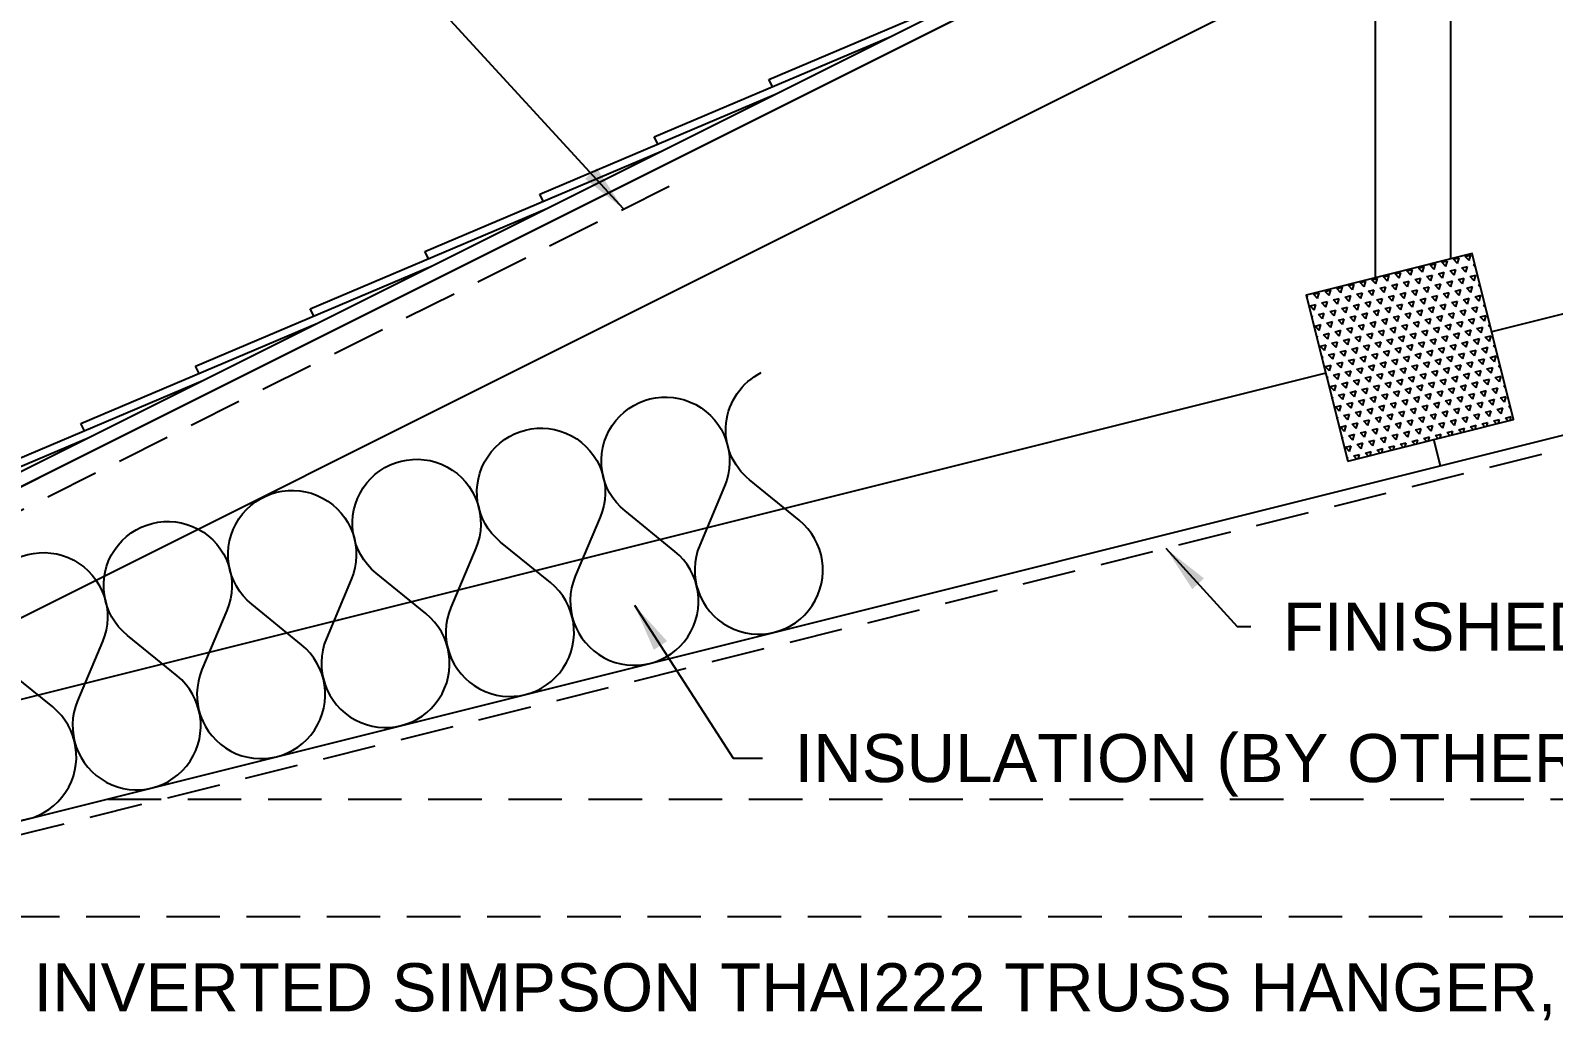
# Model space of a CAD drawing. Header units: inches. Extents: x -1316 to 22433, y -200 to 8737.
# Drawn here: x 50.6 to 121.8, y -27.1 to 19.3 of the extents above; entities that cross this region are included whole.
import ezdxf

# ---------------------------------------------------------------- set-up
doc = ezdxf.new("R2010")
doc.units = ezdxf.units.IN
doc.header["$LTSCALE"] = 10
doc.header["$MEASUREMENT"] = 0
doc.linetypes.add('HIDDEN', pattern=[0.375, 0.25, -0.125])
doc.layers.get('0').update_dxf_attribs({"linetype": 'CONTINUOUS'})
for name, color, linetype in [('S-HATCH', 5, 'CONTINUOUS'), ('S-PLATE', 190, 'CONTINUOUS'), ('S-ROOF', 2, 'CONTINUOUS'), ('S-TXT', 222, 'CONTINUOUS')]:
    doc.layers.add(name, color=color, linetype=linetype)
doc.styles.add('style1', font='arial.ttf')
doc.dimstyles.new('1-2', dxfattribs={"dimtxt": 2.25, "dimasz": 2.25, "dimexe": 0.18, "dimexo": 1.5, "dimgap": 1.5, "dimtad": 0, "dimdec": 4, "dimrnd": 0.0625, "dimzin": 0, "dimdsep": 46, "dimlunit": 4, "dimtxsty": 'style1', "dimcen": 0.09, "dimazin": 0, "dimtfac": 1, "dimtdec": 4, "dimtofl": 0, "dimtmove": 0, "dimatfit": 0, "dimfxl": 1, "dimtolj": 1, "dimtzin": 0, "dimarcsym": 0})

# ---------------------------------------------------------------- blocks, each defined once
blk = doc.blocks.new('NP SHINGLES')
for p, q in [((74.713, 38.195), (85.782, 42.891)), ((69.351, 35.514), (80.419, 40.209)), ((74.881, 37.859), (74.713, 38.195)), ((63.988, 32.833), (75.057, 37.528)), ((69.518, 35.178), (69.351, 35.514)), ((58.622, 30.149), (69.69, 34.845)), ((64.156, 32.497), (63.988, 32.833)), ((53.255, 27.466), (64.324, 32.162)), ((58.79, 29.814), (58.622, 30.149)), ((47.889, 24.783), (58.957, 29.478)), ((53.423, 27.131), (53.255, 27.466)), ((42.522, 22.099), (53.591, 26.795)), ((48.056, 24.447), (47.889, 24.783)), ((37.156, 19.416), (48.224, 24.112)), ((42.69, 21.764), (42.522, 22.099)), ((31.789, 16.733), (42.858, 21.429))]:
    blk.add_line(p, q)
blk = doc.blocks.new('*X541')
at = {"color": 0}
for p, q in [((581.556, -94.44), (581.606, -94.354)), ((581.556, -94.354), (581.606, -94.354)), ((582.028, -94.597), (581.887, -94.354)), ((581.887, -94.354), (582.168, -94.354)), ((582.028, -94.597), (582.168, -94.354)), ((582.59, -94.597), (582.449, -94.354)), ((582.449, -94.354), (582.731, -94.354)), ((582.59, -94.597), (582.731, -94.354)), ((583.153, -94.597), (583.012, -94.354)), ((583.012, -94.354), (583.293, -94.354)), ((583.153, -94.597), (583.293, -94.354)), ((583.715, -94.597), (583.574, -94.354)), ((583.574, -94.354), (583.856, -94.354)), ((583.715, -94.597), (583.856, -94.354)), ((584.278, -94.597), (584.137, -94.354)), ((584.137, -94.354), (584.418, -94.354)), ((584.278, -94.597), (584.418, -94.354)), ((584.84, -94.597), (584.699, -94.354)), ((584.699, -94.354), (584.981, -94.354)), ((584.84, -94.597), (584.981, -94.354)), ((585.403, -94.597), (585.262, -94.354)), ((585.262, -94.354), (585.543, -94.354)), ((585.403, -94.597), (585.543, -94.354)), ((585.965, -94.597), (585.824, -94.354)), ((585.824, -94.354), (586.106, -94.354)), ((585.965, -94.597), (586.106, -94.354)), ((586.528, -94.597), (586.387, -94.354)), ((586.387, -94.354), (586.668, -94.354)), ((586.528, -94.597), (586.668, -94.354)), ((587.09, -94.597), (586.949, -94.354)), ((586.949, -94.354), (587.231, -94.354)), ((587.09, -94.597), (587.231, -94.354)), ((587.653, -94.597), (587.512, -94.354)), ((587.512, -94.354), (587.793, -94.354)), ((587.653, -94.597), (587.793, -94.354)), ((588.215, -94.597), (588.074, -94.354)), ((588.074, -94.354), (588.356, -94.354)), ((588.215, -94.597), (588.356, -94.354)), ((588.778, -94.597), (588.637, -94.354)), ((588.637, -94.354), (588.918, -94.354)), ((588.778, -94.597), (588.918, -94.354)), ((589.34, -94.597), (589.199, -94.354)), ((589.199, -94.354), (589.481, -94.354)), ((589.34, -94.597), (589.481, -94.354)), ((581.556, -95.414), (581.606, -95.328)), ((581.556, -95.328), (581.606, -95.328)), ((581.746, -95.084), (581.606, -94.841)), ((581.606, -94.841), (581.887, -94.841)), ((581.746, -95.084), (581.887, -94.841)), ((582.028, -95.572), (581.887, -95.328)), ((581.887, -95.328), (582.168, -95.328)), ((582.028, -95.572), (582.168, -95.328)), ((582.309, -95.084), (582.168, -94.841)), ((582.168, -94.841), (582.449, -94.841)), ((582.309, -95.084), (582.449, -94.841)), ((582.59, -95.572), (582.449, -95.328)), ((582.449, -95.328), (582.731, -95.328)), ((582.59, -95.572), (582.731, -95.328)), ((582.871, -95.084), (582.731, -94.841)), ((582.731, -94.841), (583.012, -94.841)), ((582.871, -95.084), (583.012, -94.841)), ((583.153, -95.572), (583.012, -95.328)), ((583.012, -95.328), (583.293, -95.328)), ((583.153, -95.572), (583.293, -95.328)), ((583.434, -95.084), (583.293, -94.841)), ((583.293, -94.841), (583.574, -94.841)), ((583.434, -95.084), (583.574, -94.841)), ((583.715, -95.572), (583.574, -95.328)), ((583.574, -95.328), (583.856, -95.328)), ((583.715, -95.572), (583.856, -95.328)), ((583.996, -95.084), (583.856, -94.841)), ((583.856, -94.841), (584.137, -94.841)), ((583.996, -95.084), (584.137, -94.841)), ((584.278, -95.572), (584.137, -95.328)), ((584.137, -95.328), (584.418, -95.328)), ((584.278, -95.572), (584.418, -95.328)), ((584.559, -95.084), (584.418, -94.841)), ((584.418, -94.841), (584.699, -94.841)), ((584.559, -95.084), (584.699, -94.841)), ((584.84, -95.572), (584.699, -95.328)), ((584.699, -95.328), (584.981, -95.328)), ((584.84, -95.572), (584.981, -95.328)), ((585.121, -95.084), (584.981, -94.841)), ((584.981, -94.841), (585.262, -94.841)), ((585.121, -95.084), (585.262, -94.841)), ((585.403, -95.572), (585.262, -95.328)), ((585.262, -95.328), (585.543, -95.328)), ((585.403, -95.572), (585.543, -95.328)), ((585.684, -95.084), (585.543, -94.841)), ((585.543, -94.841), (585.824, -94.841)), ((585.684, -95.084), (585.824, -94.841)), ((585.965, -95.572), (585.824, -95.328)), ((585.824, -95.328), (586.106, -95.328)), ((585.965, -95.572), (586.106, -95.328)), ((586.246, -95.084), (586.106, -94.841)), ((586.106, -94.841), (586.387, -94.841)), ((586.246, -95.084), (586.387, -94.841)), ((586.528, -95.572), (586.387, -95.328)), ((586.387, -95.328), (586.668, -95.328)), ((586.528, -95.572), (586.668, -95.328)), ((586.809, -95.084), (586.668, -94.841)), ((586.668, -94.841), (586.949, -94.841)), ((586.809, -95.084), (586.949, -94.841)), ((587.09, -95.572), (586.949, -95.328)), ((586.949, -95.328), (587.231, -95.328)), ((587.09, -95.572), (587.231, -95.328)), ((587.371, -95.084), (587.231, -94.841)), ((587.231, -94.841), (587.512, -94.841)), ((587.371, -95.084), (587.512, -94.841)), ((587.653, -95.572), (587.512, -95.328)), ((587.512, -95.328), (587.793, -95.328)), ((587.653, -95.572), (587.793, -95.328)), ((587.934, -95.084), (587.793, -94.841)), ((587.793, -94.841), (588.074, -94.841)), ((587.934, -95.084), (588.074, -94.841)), ((588.215, -95.572), (588.074, -95.328)), ((588.074, -95.328), (588.356, -95.328)), ((588.215, -95.572), (588.356, -95.328)), ((588.496, -95.084), (588.356, -94.841)), ((588.356, -94.841), (588.637, -94.841)), ((588.496, -95.084), (588.637, -94.841)), ((588.778, -95.572), (588.637, -95.328)), ((588.637, -95.328), (588.918, -95.328)), ((588.778, -95.572), (588.918, -95.328)), ((589.059, -95.084), (588.918, -94.841)), ((588.918, -94.841), (589.199, -94.841)), ((589.059, -95.084), (589.199, -94.841)), ((589.34, -95.572), (589.199, -95.328)), ((589.199, -95.328), (589.481, -95.328)), ((589.34, -95.572), (589.481, -95.328)), ((589.556, -94.971), (589.481, -94.841)), ((589.481, -94.841), (589.556, -94.841)), ((581.746, -96.059), (581.606, -95.815)), ((581.606, -95.815), (581.887, -95.815)), ((581.746, -96.059), (581.887, -95.815)), ((582.309, -96.059), (582.168, -95.815)), ((582.168, -95.815), (582.449, -95.815)), ((582.309, -96.059), (582.449, -95.815)), ((582.871, -96.059), (582.731, -95.815)), ((582.731, -95.815), (583.012, -95.815)), ((582.871, -96.059), (583.012, -95.815)), ((583.434, -96.059), (583.293, -95.815)), ((583.293, -95.815), (583.574, -95.815)), ((583.434, -96.059), (583.574, -95.815)), ((583.996, -96.059), (583.856, -95.815)), ((583.856, -95.815), (584.137, -95.815)), ((583.996, -96.059), (584.137, -95.815)), ((584.559, -96.059), (584.418, -95.815)), ((584.418, -95.815), (584.699, -95.815)), ((584.559, -96.059), (584.699, -95.815)), ((585.121, -96.059), (584.981, -95.815)), ((584.981, -95.815), (585.262, -95.815)), ((585.121, -96.059), (585.262, -95.815)), ((585.684, -96.059), (585.543, -95.815)), ((585.543, -95.815), (585.824, -95.815)), ((585.684, -96.059), (585.824, -95.815)), ((586.246, -96.059), (586.106, -95.815)), ((586.106, -95.815), (586.387, -95.815)), ((586.246, -96.059), (586.387, -95.815)), ((586.809, -96.059), (586.668, -95.815)), ((586.668, -95.815), (586.949, -95.815)), ((586.809, -96.059), (586.949, -95.815)), ((587.371, -96.059), (587.231, -95.815)), ((587.231, -95.815), (587.512, -95.815)), ((587.371, -96.059), (587.512, -95.815)), ((587.934, -96.059), (587.793, -95.815)), ((587.793, -95.815), (588.074, -95.815)), ((587.934, -96.059), (588.074, -95.815)), ((588.496, -96.059), (588.356, -95.815)), ((588.356, -95.815), (588.637, -95.815)), ((588.496, -96.059), (588.637, -95.815)), ((589.059, -96.059), (588.918, -95.815)), ((588.918, -95.815), (589.199, -95.815)), ((589.059, -96.059), (589.199, -95.815)), ((589.556, -95.945), (589.481, -95.815)), ((589.481, -95.815), (589.556, -95.815)), ((581.556, -96.388), (581.606, -96.302)), ((581.556, -96.302), (581.606, -96.302)), ((581.746, -97.033), (581.606, -96.789)), ((581.606, -96.789), (581.887, -96.789)), ((581.746, -97.033), (581.887, -96.789)), ((582.028, -96.546), (581.887, -96.302)), ((581.887, -96.302), (582.168, -96.302)), ((582.028, -96.546), (582.168, -96.302)), ((582.309, -97.033), (582.168, -96.789)), ((582.168, -96.789), (582.449, -96.789)), ((582.309, -97.033), (582.449, -96.789)), ((582.59, -96.546), (582.449, -96.302)), ((582.449, -96.302), (582.731, -96.302)), ((582.59, -96.546), (582.731, -96.302)), ((582.871, -97.033), (582.731, -96.789)), ((582.731, -96.789), (583.012, -96.789)), ((582.871, -97.033), (583.012, -96.789)), ((583.153, -96.546), (583.012, -96.302)), ((583.012, -96.302), (583.293, -96.302)), ((583.153, -96.546), (583.293, -96.302)), ((583.434, -97.033), (583.293, -96.789)), ((583.293, -96.789), (583.574, -96.789)), ((583.434, -97.033), (583.574, -96.789)), ((583.715, -96.546), (583.574, -96.302)), ((583.574, -96.302), (583.856, -96.302)), ((583.715, -96.546), (583.856, -96.302)), ((583.996, -97.033), (583.856, -96.789)), ((583.856, -96.789), (584.137, -96.789)), ((583.996, -97.033), (584.137, -96.789)), ((584.278, -96.546), (584.137, -96.302)), ((584.137, -96.302), (584.418, -96.302)), ((584.278, -96.546), (584.418, -96.302)), ((584.559, -97.033), (584.418, -96.789)), ((584.418, -96.789), (584.699, -96.789)), ((584.559, -97.033), (584.699, -96.789)), ((584.84, -96.546), (584.699, -96.302)), ((584.699, -96.302), (584.981, -96.302)), ((584.84, -96.546), (584.981, -96.302)), ((585.121, -97.033), (584.981, -96.789)), ((584.981, -96.789), (585.262, -96.789)), ((585.121, -97.033), (585.262, -96.789)), ((585.403, -96.546), (585.262, -96.302)), ((585.262, -96.302), (585.543, -96.302)), ((585.403, -96.546), (585.543, -96.302)), ((585.684, -97.033), (585.543, -96.789)), ((585.543, -96.789), (585.824, -96.789)), ((585.684, -97.033), (585.824, -96.789)), ((585.965, -96.546), (585.824, -96.302)), ((585.824, -96.302), (586.106, -96.302)), ((585.965, -96.546), (586.106, -96.302)), ((586.246, -97.033), (586.106, -96.789)), ((586.106, -96.789), (586.387, -96.789)), ((586.246, -97.033), (586.387, -96.789)), ((586.528, -96.546), (586.387, -96.302)), ((586.387, -96.302), (586.668, -96.302)), ((586.528, -96.546), (586.668, -96.302)), ((586.809, -97.033), (586.668, -96.789)), ((586.668, -96.789), (586.949, -96.789)), ((586.809, -97.033), (586.949, -96.789)), ((587.09, -96.546), (586.949, -96.302)), ((586.949, -96.302), (587.231, -96.302)), ((587.09, -96.546), (587.231, -96.302)), ((587.371, -97.033), (587.231, -96.789)), ((587.231, -96.789), (587.512, -96.789)), ((587.371, -97.033), (587.512, -96.789)), ((587.653, -96.546), (587.512, -96.302)), ((587.512, -96.302), (587.793, -96.302)), ((587.653, -96.546), (587.793, -96.302)), ((587.934, -97.033), (587.793, -96.789)), ((587.793, -96.789), (588.074, -96.789)), ((587.934, -97.033), (588.074, -96.789)), ((588.215, -96.546), (588.074, -96.302)), ((588.074, -96.302), (588.356, -96.302)), ((588.215, -96.546), (588.356, -96.302)), ((588.496, -97.033), (588.356, -96.789)), ((588.356, -96.789), (588.637, -96.789)), ((588.496, -97.033), (588.637, -96.789)), ((588.778, -96.546), (588.637, -96.302)), ((588.637, -96.302), (588.918, -96.302)), ((588.778, -96.546), (588.918, -96.302)), ((589.059, -97.033), (588.918, -96.789)), ((588.918, -96.789), (589.199, -96.789)), ((589.059, -97.033), (589.199, -96.789)), ((589.34, -96.546), (589.199, -96.302)), ((589.199, -96.302), (589.481, -96.302)), ((589.34, -96.546), (589.481, -96.302)), ((589.556, -96.92), (589.481, -96.789)), ((589.481, -96.789), (589.556, -96.789)), ((581.556, -97.363), (581.606, -97.277)), ((581.556, -97.277), (581.606, -97.277)), ((582.028, -97.52), (581.887, -97.277)), ((581.887, -97.277), (582.168, -97.277)), ((582.028, -97.52), (582.168, -97.277)), ((582.59, -97.52), (582.449, -97.277)), ((582.449, -97.277), (582.731, -97.277)), ((582.59, -97.52), (582.731, -97.277)), ((583.153, -97.52), (583.012, -97.277)), ((583.012, -97.277), (583.293, -97.277)), ((583.153, -97.52), (583.293, -97.277)), ((583.715, -97.52), (583.574, -97.277)), ((583.574, -97.277), (583.856, -97.277)), ((583.715, -97.52), (583.856, -97.277)), ((584.278, -97.52), (584.137, -97.277)), ((584.137, -97.277), (584.418, -97.277)), ((584.278, -97.52), (584.418, -97.277)), ((584.84, -97.52), (584.699, -97.277)), ((584.699, -97.277), (584.981, -97.277)), ((584.84, -97.52), (584.981, -97.277)), ((585.403, -97.52), (585.262, -97.277)), ((585.262, -97.277), (585.543, -97.277)), ((585.403, -97.52), (585.543, -97.277)), ((585.965, -97.52), (585.824, -97.277)), ((585.824, -97.277), (586.106, -97.277)), ((585.965, -97.52), (586.106, -97.277)), ((586.528, -97.52), (586.387, -97.277)), ((586.387, -97.277), (586.668, -97.277)), ((586.528, -97.52), (586.668, -97.277)), ((587.09, -97.52), (586.949, -97.277)), ((586.949, -97.277), (587.231, -97.277)), ((587.09, -97.52), (587.231, -97.277)), ((587.653, -97.52), (587.512, -97.277)), ((587.512, -97.277), (587.793, -97.277)), ((587.653, -97.52), (587.793, -97.277)), ((588.215, -97.52), (588.074, -97.277)), ((588.074, -97.277), (588.356, -97.277)), ((588.215, -97.52), (588.356, -97.277)), ((588.778, -97.52), (588.637, -97.277)), ((588.637, -97.277), (588.918, -97.277)), ((588.778, -97.52), (588.918, -97.277)), ((589.34, -97.52), (589.199, -97.277)), ((589.199, -97.277), (589.481, -97.277)), ((589.34, -97.52), (589.481, -97.277)), ((581.556, -98.337), (581.606, -98.251)), ((581.556, -98.251), (581.606, -98.251)), ((581.746, -98.007), (581.606, -97.764)), ((581.606, -97.764), (581.887, -97.764)), ((581.746, -98.007), (581.887, -97.764)), ((582.028, -98.494), (581.887, -98.251)), ((581.887, -98.251), (582.168, -98.251)), ((582.028, -98.494), (582.168, -98.251)), ((582.309, -98.007), (582.168, -97.764)), ((582.168, -97.764), (582.449, -97.764)), ((582.309, -98.007), (582.449, -97.764)), ((582.59, -98.494), (582.449, -98.251)), ((582.449, -98.251), (582.731, -98.251)), ((582.59, -98.494), (582.731, -98.251)), ((582.871, -98.007), (582.731, -97.764)), ((582.731, -97.764), (583.012, -97.764)), ((582.871, -98.007), (583.012, -97.764)), ((583.153, -98.494), (583.012, -98.251)), ((583.012, -98.251), (583.293, -98.251)), ((583.153, -98.494), (583.293, -98.251)), ((583.434, -98.007), (583.293, -97.764)), ((583.293, -97.764), (583.574, -97.764)), ((583.434, -98.007), (583.574, -97.764)), ((583.715, -98.494), (583.574, -98.251)), ((583.574, -98.251), (583.856, -98.251)), ((583.715, -98.494), (583.856, -98.251)), ((583.996, -98.007), (583.856, -97.764)), ((583.856, -97.764), (584.137, -97.764)), ((583.996, -98.007), (584.137, -97.764)), ((584.278, -98.494), (584.137, -98.251)), ((584.137, -98.251), (584.418, -98.251)), ((584.278, -98.494), (584.418, -98.251)), ((584.559, -98.007), (584.418, -97.764)), ((584.418, -97.764), (584.699, -97.764)), ((584.559, -98.007), (584.699, -97.764)), ((584.84, -98.494), (584.699, -98.251)), ((584.699, -98.251), (584.981, -98.251)), ((584.84, -98.494), (584.981, -98.251)), ((585.121, -98.007), (584.981, -97.764)), ((584.981, -97.764), (585.262, -97.764)), ((585.121, -98.007), (585.262, -97.764)), ((585.403, -98.494), (585.262, -98.251)), ((585.262, -98.251), (585.543, -98.251)), ((585.403, -98.494), (585.543, -98.251)), ((585.684, -98.007), (585.543, -97.764)), ((585.543, -97.764), (585.824, -97.764)), ((585.684, -98.007), (585.824, -97.764)), ((585.965, -98.494), (585.824, -98.251)), ((585.824, -98.251), (586.106, -98.251)), ((585.965, -98.494), (586.106, -98.251)), ((586.246, -98.007), (586.106, -97.764)), ((586.106, -97.764), (586.387, -97.764)), ((586.246, -98.007), (586.387, -97.764)), ((586.528, -98.494), (586.387, -98.251)), ((586.387, -98.251), (586.668, -98.251)), ((586.528, -98.494), (586.668, -98.251)), ((586.809, -98.007), (586.668, -97.764)), ((586.668, -97.764), (586.949, -97.764)), ((586.809, -98.007), (586.949, -97.764)), ((587.09, -98.494), (586.949, -98.251)), ((586.949, -98.251), (587.231, -98.251)), ((587.09, -98.494), (587.231, -98.251)), ((587.371, -98.007), (587.231, -97.764)), ((587.231, -97.764), (587.512, -97.764)), ((587.371, -98.007), (587.512, -97.764)), ((587.653, -98.494), (587.512, -98.251)), ((587.512, -98.251), (587.793, -98.251)), ((587.653, -98.494), (587.793, -98.251)), ((587.934, -98.007), (587.793, -97.764)), ((587.793, -97.764), (588.074, -97.764)), ((587.934, -98.007), (588.074, -97.764)), ((588.215, -98.494), (588.074, -98.251)), ((588.074, -98.251), (588.356, -98.251)), ((588.215, -98.494), (588.356, -98.251)), ((588.496, -98.007), (588.356, -97.764)), ((588.356, -97.764), (588.637, -97.764)), ((588.496, -98.007), (588.637, -97.764)), ((588.778, -98.494), (588.637, -98.251)), ((588.637, -98.251), (588.918, -98.251)), ((588.778, -98.494), (588.918, -98.251)), ((589.059, -98.007), (588.918, -97.764)), ((588.918, -97.764), (589.199, -97.764)), ((589.059, -98.007), (589.199, -97.764)), ((589.34, -98.494), (589.199, -98.251)), ((589.199, -98.251), (589.481, -98.251)), ((589.34, -98.494), (589.481, -98.251)), ((589.556, -97.894), (589.481, -97.764)), ((589.481, -97.764), (589.556, -97.764)), ((581.746, -98.981), (581.606, -98.738)), ((581.606, -98.738), (581.887, -98.738)), ((581.746, -98.981), (581.887, -98.738)), ((582.309, -98.981), (582.168, -98.738)), ((582.168, -98.738), (582.449, -98.738)), ((582.309, -98.981), (582.449, -98.738)), ((582.871, -98.981), (582.731, -98.738)), ((582.731, -98.738), (583.012, -98.738)), ((582.871, -98.981), (583.012, -98.738)), ((583.434, -98.981), (583.293, -98.738)), ((583.293, -98.738), (583.574, -98.738)), ((583.434, -98.981), (583.574, -98.738)), ((583.996, -98.981), (583.856, -98.738)), ((583.856, -98.738), (584.137, -98.738)), ((583.996, -98.981), (584.137, -98.738)), ((584.559, -98.981), (584.418, -98.738)), ((584.418, -98.738), (584.699, -98.738)), ((584.559, -98.981), (584.699, -98.738)), ((585.121, -98.981), (584.981, -98.738)), ((584.981, -98.738), (585.262, -98.738)), ((585.121, -98.981), (585.262, -98.738)), ((585.684, -98.981), (585.543, -98.738)), ((585.543, -98.738), (585.824, -98.738)), ((585.684, -98.981), (585.824, -98.738)), ((586.246, -98.981), (586.106, -98.738)), ((586.106, -98.738), (586.387, -98.738)), ((586.246, -98.981), (586.387, -98.738)), ((586.809, -98.981), (586.668, -98.738)), ((586.668, -98.738), (586.949, -98.738)), ((586.809, -98.981), (586.949, -98.738)), ((587.371, -98.981), (587.231, -98.738)), ((587.231, -98.738), (587.512, -98.738)), ((587.371, -98.981), (587.512, -98.738)), ((587.934, -98.981), (587.793, -98.738)), ((587.793, -98.738), (588.074, -98.738)), ((587.934, -98.981), (588.074, -98.738)), ((588.496, -98.981), (588.356, -98.738)), ((588.356, -98.738), (588.637, -98.738)), ((588.496, -98.981), (588.637, -98.738)), ((589.059, -98.981), (588.918, -98.738)), ((588.918, -98.738), (589.199, -98.738)), ((589.059, -98.981), (589.199, -98.738)), ((589.556, -98.868), (589.481, -98.738)), ((589.481, -98.738), (589.556, -98.738)), ((581.556, -99.311), (581.606, -99.225)), ((581.556, -99.225), (581.606, -99.225)), ((581.746, -99.956), (581.606, -99.712)), ((581.606, -99.712), (581.887, -99.712)), ((581.746, -99.956), (581.887, -99.712)), ((582.028, -99.469), (581.887, -99.225)), ((581.887, -99.225), (582.168, -99.225)), ((582.028, -99.469), (582.168, -99.225)), ((582.309, -99.956), (582.168, -99.712)), ((582.168, -99.712), (582.449, -99.712)), ((582.309, -99.956), (582.449, -99.712)), ((582.59, -99.469), (582.449, -99.225)), ((582.449, -99.225), (582.731, -99.225)), ((582.59, -99.469), (582.731, -99.225)), ((582.871, -99.956), (582.731, -99.712)), ((582.731, -99.712), (583.012, -99.712)), ((582.871, -99.956), (583.012, -99.712)), ((583.153, -99.469), (583.012, -99.225)), ((583.012, -99.225), (583.293, -99.225)), ((583.153, -99.469), (583.293, -99.225)), ((583.434, -99.956), (583.293, -99.712)), ((583.293, -99.712), (583.574, -99.712)), ((583.434, -99.956), (583.574, -99.712)), ((583.715, -99.469), (583.574, -99.225)), ((583.574, -99.225), (583.856, -99.225)), ((583.715, -99.469), (583.856, -99.225)), ((583.996, -99.956), (583.856, -99.712)), ((583.856, -99.712), (584.137, -99.712)), ((583.996, -99.956), (584.137, -99.712)), ((584.278, -99.469), (584.137, -99.225)), ((584.137, -99.225), (584.418, -99.225)), ((584.278, -99.469), (584.418, -99.225)), ((584.559, -99.956), (584.418, -99.712)), ((584.418, -99.712), (584.699, -99.712)), ((584.559, -99.956), (584.699, -99.712)), ((584.84, -99.469), (584.699, -99.225)), ((584.699, -99.225), (584.981, -99.225)), ((584.84, -99.469), (584.981, -99.225)), ((585.121, -99.956), (584.981, -99.712)), ((584.981, -99.712), (585.262, -99.712)), ((585.121, -99.956), (585.262, -99.712)), ((585.403, -99.469), (585.262, -99.225)), ((585.262, -99.225), (585.543, -99.225)), ((585.403, -99.469), (585.543, -99.225)), ((585.684, -99.956), (585.543, -99.712)), ((585.543, -99.712), (585.824, -99.712)), ((585.684, -99.956), (585.824, -99.712)), ((585.965, -99.469), (585.824, -99.225)), ((585.824, -99.225), (586.106, -99.225)), ((585.965, -99.469), (586.106, -99.225)), ((586.246, -99.956), (586.106, -99.712)), ((586.106, -99.712), (586.387, -99.712)), ((586.246, -99.956), (586.387, -99.712)), ((586.528, -99.469), (586.387, -99.225)), ((586.387, -99.225), (586.668, -99.225)), ((586.528, -99.469), (586.668, -99.225)), ((586.809, -99.956), (586.668, -99.712)), ((586.668, -99.712), (586.949, -99.712)), ((586.809, -99.956), (586.949, -99.712)), ((587.09, -99.469), (586.949, -99.225)), ((586.949, -99.225), (587.231, -99.225)), ((587.09, -99.469), (587.231, -99.225)), ((587.371, -99.956), (587.231, -99.712)), ((587.231, -99.712), (587.512, -99.712)), ((587.371, -99.956), (587.512, -99.712)), ((587.653, -99.469), (587.512, -99.225)), ((587.512, -99.225), (587.793, -99.225)), ((587.653, -99.469), (587.793, -99.225)), ((587.934, -99.956), (587.793, -99.712)), ((587.793, -99.712), (588.074, -99.712)), ((587.934, -99.956), (588.074, -99.712)), ((588.215, -99.469), (588.074, -99.225)), ((588.074, -99.225), (588.356, -99.225)), ((588.215, -99.469), (588.356, -99.225)), ((588.496, -99.956), (588.356, -99.712)), ((588.356, -99.712), (588.637, -99.712)), ((588.496, -99.956), (588.637, -99.712)), ((588.778, -99.469), (588.637, -99.225)), ((588.637, -99.225), (588.918, -99.225)), ((588.778, -99.469), (588.918, -99.225)), ((589.059, -99.956), (588.918, -99.712)), ((588.918, -99.712), (589.199, -99.712)), ((589.059, -99.956), (589.199, -99.712)), ((589.34, -99.469), (589.199, -99.225)), ((589.199, -99.225), (589.481, -99.225)), ((589.34, -99.469), (589.481, -99.225)), ((589.556, -99.843), (589.481, -99.712)), ((589.481, -99.712), (589.556, -99.712)), ((581.556, -100.286), (581.606, -100.199)), ((581.556, -100.199), (581.606, -100.199)), ((582.028, -100.443), (581.887, -100.199)), ((581.887, -100.199), (582.168, -100.199)), ((582.028, -100.443), (582.168, -100.199)), ((582.59, -100.443), (582.449, -100.199)), ((582.449, -100.199), (582.731, -100.199)), ((582.59, -100.443), (582.731, -100.199)), ((583.153, -100.443), (583.012, -100.199)), ((583.012, -100.199), (583.293, -100.199)), ((583.153, -100.443), (583.293, -100.199)), ((583.715, -100.443), (583.574, -100.199)), ((583.574, -100.199), (583.856, -100.199)), ((583.715, -100.443), (583.856, -100.199)), ((584.278, -100.443), (584.137, -100.199)), ((584.137, -100.199), (584.418, -100.199)), ((584.278, -100.443), (584.418, -100.199)), ((584.84, -100.443), (584.699, -100.199)), ((584.699, -100.199), (584.981, -100.199)), ((584.84, -100.443), (584.981, -100.199)), ((585.403, -100.443), (585.262, -100.199)), ((585.262, -100.199), (585.543, -100.199)), ((585.403, -100.443), (585.543, -100.199)), ((585.965, -100.443), (585.824, -100.199)), ((585.824, -100.199), (586.106, -100.199)), ((585.965, -100.443), (586.106, -100.199)), ((586.528, -100.443), (586.387, -100.199)), ((586.387, -100.199), (586.668, -100.199)), ((586.528, -100.443), (586.668, -100.199)), ((587.09, -100.443), (586.949, -100.199)), ((586.949, -100.199), (587.231, -100.199)), ((587.09, -100.443), (587.231, -100.199)), ((587.653, -100.443), (587.512, -100.199)), ((587.512, -100.199), (587.793, -100.199)), ((587.653, -100.443), (587.793, -100.199)), ((588.215, -100.443), (588.074, -100.199)), ((588.074, -100.199), (588.356, -100.199)), ((588.215, -100.443), (588.356, -100.199)), ((588.778, -100.443), (588.637, -100.199)), ((588.637, -100.199), (588.918, -100.199)), ((588.778, -100.443), (588.918, -100.199)), ((589.34, -100.443), (589.199, -100.199)), ((589.199, -100.199), (589.481, -100.199)), ((589.34, -100.443), (589.481, -100.199)), ((581.556, -101.26), (581.606, -101.174)), ((581.556, -101.174), (581.606, -101.174)), ((581.746, -100.93), (581.606, -100.686)), ((581.606, -100.686), (581.887, -100.686)), ((581.746, -100.93), (581.887, -100.686)), ((582.028, -101.417), (581.887, -101.174)), ((581.887, -101.174), (582.168, -101.174)), ((582.028, -101.417), (582.168, -101.174)), ((582.309, -100.93), (582.168, -100.686)), ((582.168, -100.686), (582.449, -100.686)), ((582.309, -100.93), (582.449, -100.686)), ((582.59, -101.417), (582.449, -101.174)), ((582.449, -101.174), (582.731, -101.174)), ((582.59, -101.417), (582.731, -101.174)), ((582.871, -100.93), (582.731, -100.686)), ((582.731, -100.686), (583.012, -100.686)), ((582.871, -100.93), (583.012, -100.686)), ((583.153, -101.417), (583.012, -101.174)), ((583.012, -101.174), (583.293, -101.174)), ((583.153, -101.417), (583.293, -101.174)), ((583.434, -100.93), (583.293, -100.686)), ((583.293, -100.686), (583.574, -100.686)), ((583.434, -100.93), (583.574, -100.686)), ((583.715, -101.417), (583.574, -101.174)), ((583.574, -101.174), (583.856, -101.174)), ((583.715, -101.417), (583.856, -101.174)), ((583.996, -100.93), (583.856, -100.686)), ((583.856, -100.686), (584.137, -100.686)), ((583.996, -100.93), (584.137, -100.686)), ((584.278, -101.417), (584.137, -101.174)), ((584.137, -101.174), (584.418, -101.174)), ((584.278, -101.417), (584.418, -101.174)), ((584.559, -100.93), (584.418, -100.686)), ((584.418, -100.686), (584.699, -100.686)), ((584.559, -100.93), (584.699, -100.686)), ((584.84, -101.417), (584.699, -101.174)), ((584.699, -101.174), (584.981, -101.174)), ((584.84, -101.417), (584.981, -101.174)), ((585.121, -100.93), (584.981, -100.686)), ((584.981, -100.686), (585.262, -100.686)), ((585.121, -100.93), (585.262, -100.686)), ((585.403, -101.417), (585.262, -101.174)), ((585.262, -101.174), (585.543, -101.174)), ((585.403, -101.417), (585.543, -101.174)), ((585.684, -100.93), (585.543, -100.686)), ((585.543, -100.686), (585.824, -100.686)), ((585.684, -100.93), (585.824, -100.686)), ((585.965, -101.417), (585.824, -101.174)), ((585.824, -101.174), (586.106, -101.174)), ((585.965, -101.417), (586.106, -101.174)), ((586.246, -100.93), (586.106, -100.686)), ((586.106, -100.686), (586.387, -100.686)), ((586.246, -100.93), (586.387, -100.686)), ((586.528, -101.417), (586.387, -101.174)), ((586.387, -101.174), (586.668, -101.174)), ((586.528, -101.417), (586.668, -101.174)), ((586.809, -100.93), (586.668, -100.686)), ((586.668, -100.686), (586.949, -100.686)), ((586.809, -100.93), (586.949, -100.686)), ((587.09, -101.417), (586.949, -101.174)), ((586.949, -101.174), (587.231, -101.174)), ((587.09, -101.417), (587.231, -101.174)), ((587.371, -100.93), (587.231, -100.686)), ((587.231, -100.686), (587.512, -100.686)), ((587.371, -100.93), (587.512, -100.686)), ((587.653, -101.417), (587.512, -101.174)), ((587.512, -101.174), (587.793, -101.174)), ((587.653, -101.417), (587.793, -101.174)), ((587.934, -100.93), (587.793, -100.686)), ((587.793, -100.686), (588.074, -100.686)), ((587.934, -100.93), (588.074, -100.686)), ((588.215, -101.417), (588.074, -101.174)), ((588.074, -101.174), (588.356, -101.174)), ((588.215, -101.417), (588.356, -101.174)), ((588.496, -100.93), (588.356, -100.686)), ((588.356, -100.686), (588.637, -100.686)), ((588.496, -100.93), (588.637, -100.686)), ((588.778, -101.417), (588.637, -101.174)), ((588.637, -101.174), (588.918, -101.174)), ((588.778, -101.417), (588.918, -101.174)), ((589.059, -100.93), (588.918, -100.686)), ((588.918, -100.686), (589.199, -100.686)), ((589.059, -100.93), (589.199, -100.686)), ((589.34, -101.417), (589.199, -101.174)), ((589.199, -101.174), (589.481, -101.174)), ((589.34, -101.417), (589.481, -101.174)), ((589.556, -100.817), (589.481, -100.686)), ((589.481, -100.686), (589.556, -100.686)), ((581.746, -101.904), (581.606, -101.661)), ((581.606, -101.661), (581.887, -101.661)), ((581.746, -101.904), (581.887, -101.661)), ((582.309, -101.904), (582.168, -101.661)), ((582.168, -101.661), (582.449, -101.661)), ((582.309, -101.904), (582.449, -101.661)), ((582.871, -101.904), (582.731, -101.661)), ((582.731, -101.661), (583.012, -101.661)), ((582.871, -101.904), (583.012, -101.661)), ((583.434, -101.904), (583.293, -101.661)), ((583.293, -101.661), (583.574, -101.661)), ((583.434, -101.904), (583.574, -101.661)), ((583.996, -101.904), (583.856, -101.661)), ((583.856, -101.661), (584.137, -101.661)), ((583.996, -101.904), (584.137, -101.661)), ((584.559, -101.904), (584.418, -101.661)), ((584.418, -101.661), (584.699, -101.661)), ((584.559, -101.904), (584.699, -101.661)), ((585.121, -101.904), (584.981, -101.661)), ((584.981, -101.661), (585.262, -101.661)), ((585.121, -101.904), (585.262, -101.661)), ((585.684, -101.904), (585.543, -101.661)), ((585.543, -101.661), (585.824, -101.661)), ((585.684, -101.904), (585.824, -101.661)), ((586.246, -101.904), (586.106, -101.661)), ((586.106, -101.661), (586.387, -101.661)), ((586.246, -101.904), (586.387, -101.661)), ((586.809, -101.904), (586.668, -101.661)), ((586.668, -101.661), (586.949, -101.661)), ((586.809, -101.904), (586.949, -101.661)), ((587.371, -101.904), (587.231, -101.661)), ((587.231, -101.661), (587.512, -101.661)), ((587.371, -101.904), (587.512, -101.661)), ((587.934, -101.904), (587.793, -101.661)), ((587.793, -101.661), (588.074, -101.661)), ((587.934, -101.904), (588.074, -101.661)), ((588.496, -101.904), (588.356, -101.661)), ((588.356, -101.661), (588.637, -101.661)), ((588.496, -101.904), (588.637, -101.661)), ((589.059, -101.904), (588.918, -101.661)), ((588.918, -101.661), (589.199, -101.661)), ((589.059, -101.904), (589.199, -101.661)), ((589.556, -101.791), (589.481, -101.661)), ((589.481, -101.661), (589.556, -101.661)), ((581.556, -102.234), (581.606, -102.148)), ((581.556, -102.148), (581.606, -102.148)), ((581.98, -102.309), (581.887, -102.148)), ((581.887, -102.148), (582.168, -102.148)), ((582.075, -102.309), (582.168, -102.148)), ((582.543, -102.309), (582.449, -102.148)), ((582.449, -102.148), (582.731, -102.148)), ((582.637, -102.309), (582.731, -102.148)), ((583.105, -102.309), (583.012, -102.148)), ((583.012, -102.148), (583.293, -102.148)), ((583.2, -102.309), (583.293, -102.148)), ((583.668, -102.309), (583.574, -102.148)), ((583.574, -102.148), (583.856, -102.148)), ((583.762, -102.309), (583.856, -102.148)), ((584.23, -102.309), (584.137, -102.148)), ((584.137, -102.148), (584.418, -102.148)), ((584.325, -102.309), (584.418, -102.148)), ((584.793, -102.309), (584.699, -102.148)), ((584.699, -102.148), (584.981, -102.148)), ((584.887, -102.309), (584.981, -102.148)), ((585.355, -102.309), (585.262, -102.148)), ((585.262, -102.148), (585.543, -102.148)), ((585.45, -102.309), (585.543, -102.148)), ((585.918, -102.309), (585.824, -102.148)), ((585.824, -102.148), (586.106, -102.148)), ((586.012, -102.309), (586.106, -102.148)), ((586.48, -102.309), (586.387, -102.148)), ((586.387, -102.148), (586.668, -102.148)), ((586.575, -102.309), (586.668, -102.148)), ((587.043, -102.309), (586.949, -102.148)), ((586.949, -102.148), (587.231, -102.148)), ((587.137, -102.309), (587.231, -102.148)), ((587.605, -102.309), (587.512, -102.148)), ((587.512, -102.148), (587.793, -102.148)), ((587.7, -102.309), (587.793, -102.148)), ((588.168, -102.309), (588.074, -102.148)), ((588.074, -102.148), (588.356, -102.148)), ((588.262, -102.309), (588.356, -102.148)), ((588.73, -102.309), (588.637, -102.148)), ((588.637, -102.148), (588.918, -102.148)), ((588.825, -102.309), (588.918, -102.148)), ((589.293, -102.309), (589.199, -102.148)), ((589.199, -102.148), (589.481, -102.148)), ((589.387, -102.309), (589.481, -102.148))]:
    blk.add_line(p, q, dxfattribs=at)
blk = doc.blocks.new('BOX')
blk.add_lwpolyline([(0, 0), (1, 0), (1, 1), (0, 1)], close=True)
blk = doc.blocks.new('EH 1200 ROOF DETAIL')
at = {"layer": 'S-HATCH'}
blk.add_lwpolyline([(12.26982, 8.64018, 2), (16.9265, 9.80435), (16.9265, 9.80435), (14.59816, 11.69613, -2.00000001), (19.25484, 12.8603), (18.09067, 10.09539, 2), (22.74735, 11.25957), (22.74735, 11.25957), (20.41901, 13.15134, -2.00000001), (25.0757, 14.31551), (23.91153, 11.55061, 2), (28.56821, 12.71478), (28.56821, 12.71478), (26.23987, 14.60656, -2.00000001), (30.89655, 15.77073), (29.73238, 13.00582, 2), (34.38906, 14.16999), (34.38906, 14.16999), (32.06072, 16.06177, -2.00000001), (36.71741, 17.22594), (35.55324, 14.46104, 2), (40.20992, 15.62521), (40.20992, 15.62521), (37.88158, 17.51698, -2.00000001), (42.53826, 18.68116), (41.37409, 15.91625, 2), (46.03077, 17.08042), (46.03077, 17.08042), (43.70243, 18.9722, -2.00000001), (48.35912, 20.13637), (47.19495, 17.37146, 2), (51.85163, 18.53563), (51.85163, 18.53563), (49.52329, 20.42741, -0.54519506), (50.076, 25.44032, -0.54519506)], format="xyb", dxfattribs=at)
at = {"layer": 'S-HATCH', "linetype": 'HIDDEN'}
for points in [[(19.49999, 5.5), (142.71554, 5.5)], [(3.49999, 0), (142.71554, 0)]]:
    blk.add_lwpolyline(points, dxfattribs=at)
at = {"layer": 'S-ROOF'}
for p, q in [((-24.27895, 0.9585), (132.38112, 79.29815)), ((-23.99937, 0.39934), (132.63646, 78.71726)), ((81.84421, 21.08605), (81.53728, 22.31374))]:
    blk.add_line(p, q, dxfattribs=at)
at = {"layer": 'S-ROOF', "color": 5, "linetype": 'HIDDEN'}
blk.add_line((4.125, 1.01201), (150.68721, 37.65257), dxfattribs=at)
at = {"layer": 'S-ROOF', "linetype": 'HIDDEN'}
blk.add_line((-23.55216, -0.49508), (46.50198, 34.53199), dxfattribs=at)
at = {"layer": 'S-ROOF'}
for points in [[(79.98527, 46.24248), (-22.49937, -4.99984), (-22.49937, 1.14934), (132.63646, 78.71726)], [(78.81747, 29.88), (78.81747, 45.65858), (79.98527, 46.24248)], [(82.31747, 46.02429), (82.31747, 30.755)], [(140.36732, 41.3861), (84.24646, 27.35589)], [(76.48532, 25.4156), (0.17771, 6.3387), (-22.49937, -4.99984), (150.43206, 38.23302)]]:
    blk.add_lwpolyline(points, dxfattribs=at)
at = {"layer": 'S-HATCH'}
blk.add_blockref('NP SHINGLES', (-24.27895, 0.9585), dxfattribs=at)
at = {"layer": 'S-HATCH', "rotation": 14.03624346792648}
blk.add_blockref('*X541', (-511.49338, -20.48586), dxfattribs=at)
at = {"layer": 'S-PLATE', "xscale": 7.999999999999956, "yscale": 7.999999999999956, "zscale": 7.999999999999956, "rotation": 14.03624346792608}
blk.add_blockref('BOX', (77.51234, 21.30751), dxfattribs=at)
at = {"layer": 'S-TXT', "char_height": 2.25, "attachment_point": 1, "style": 'style1'}
for s, insert in [('\\A1;FINISHED CEILING (BY OTHERS)', (74.4703, 14.68826)), ('\\A1;INSULATION (BY OTHERS)', (51.63356, 8.54016)), ('INVERTED SIMPSON THAI222 TRUSS HANGER, TYP EA. TRUSS AT WALL', (16.02655, -2.17894))]:
    blk.add_mtext(s, dxfattribs=dict(at, insert=insert))
at = {"layer": 'S-TXT', "annotation_type": 0, "has_hookline": 1}
for points, hookline_direction, text_width in [([(43.628, 33.095), (31.90819, 45.88082), (29.47098, 45.88082)], 1, 42.41849), ([(2.48612, 3.38621), (12.69227, -4.17894), (14.52655, -4.17894)], 0, 109.62995)]:
    blk.add_leader(points, dimstyle='1-2', dxfattribs=dict(at, hookline_direction=hookline_direction, text_width=text_width))
at = {"layer": 'S-TXT', "annotation_type": 0, "has_hookline": 1, "hookline_direction": 0}
for points, text_width in [([(68.99626, 17.22983), (72.34097, 13.56326), (72.9703, 13.56326)], 48.87841), ([(44.13971, 14.57032), (48.75655, 7.41516), (50.13356, 7.41516)], 39.5868)]:
    blk.add_leader(points, dimstyle='1-2', override={"dimgap": 1.5, "dimtad": 0}, dxfattribs=dict(at, text_width=text_width))
blk = doc.blocks.new('*U682')
blk.add_blockref('EH 1200 ROOF DETAIL', (0, 0))

msp = doc.modelspace()

# ---------------------------------------------------------------- block references
msp.add_blockref('*U682', (34.69015, -22.14582))

doc.saveas('drawing.dxf')
